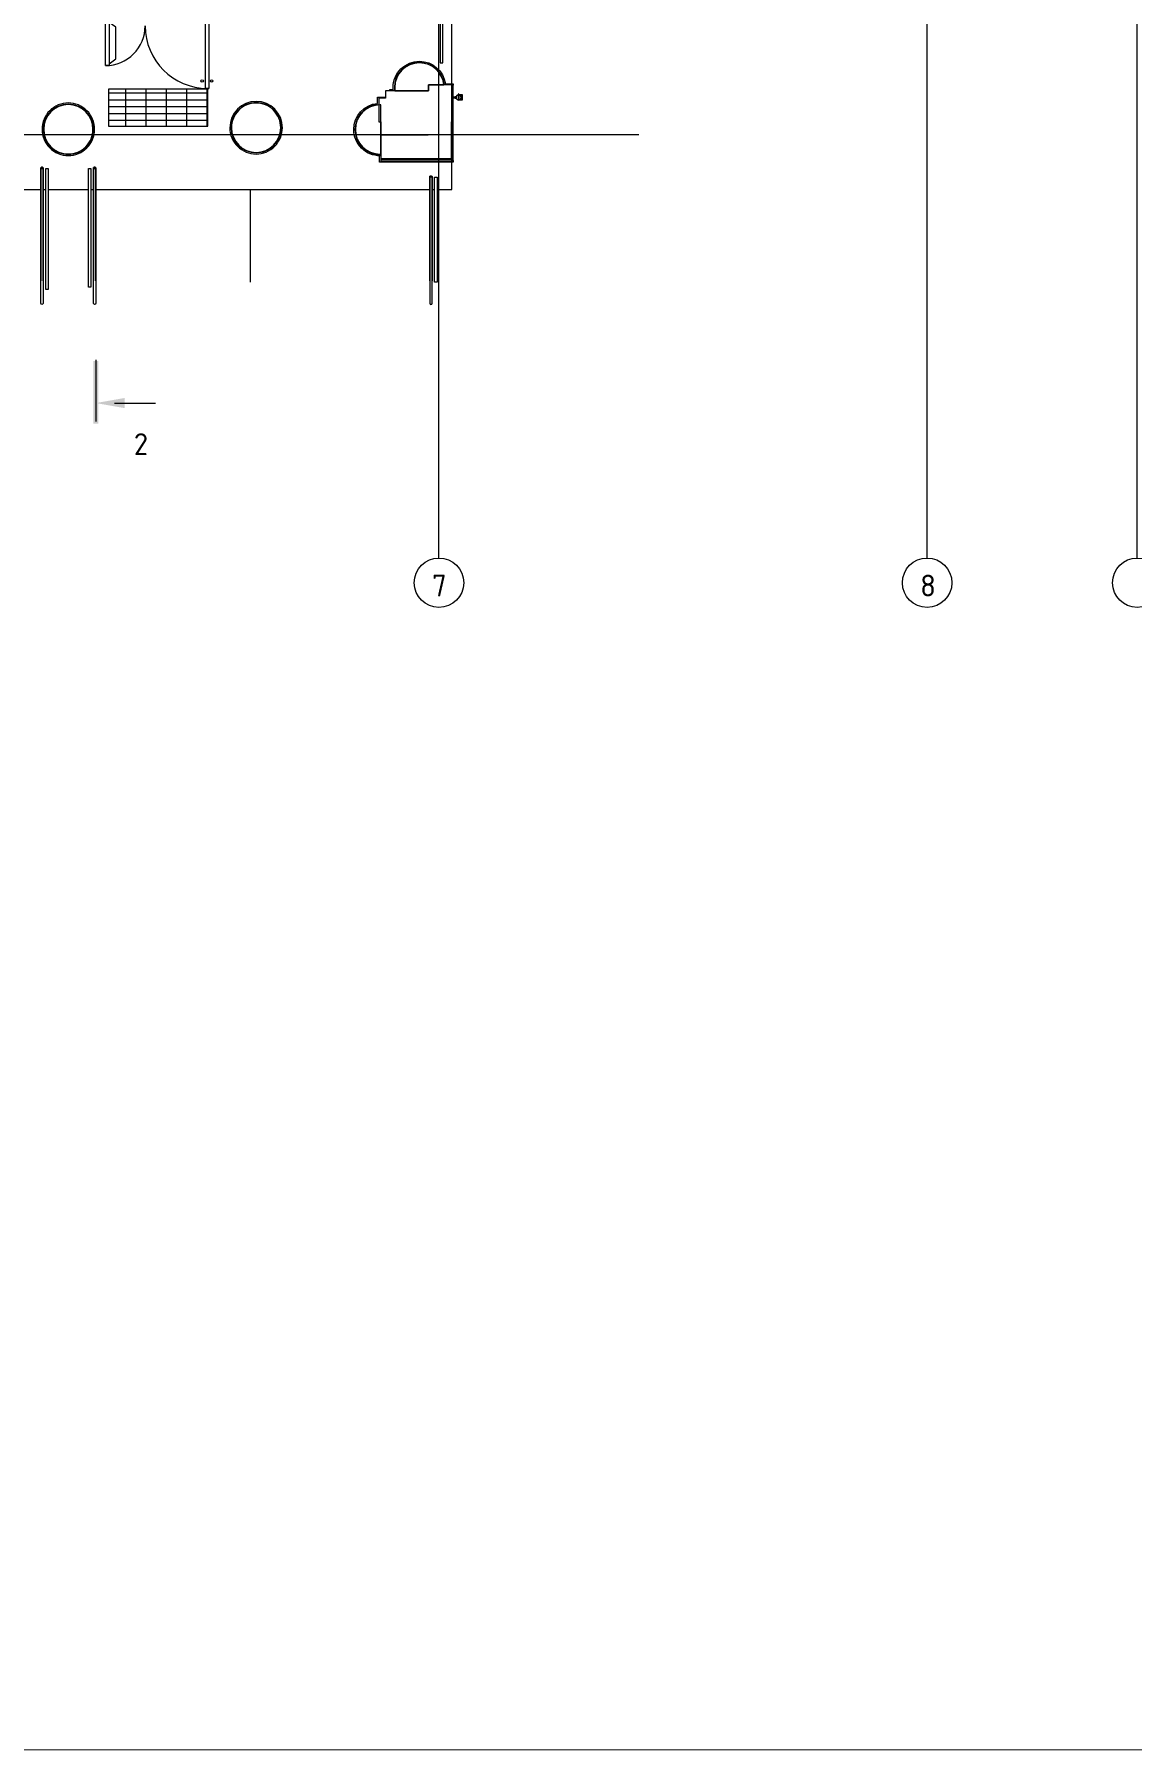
# Model space of a CAD drawing. Header units: millimetres. Extents: x -13069 to 207500, y -71366 to 56785.
# Drawn here: x 142978 to 160737, y -26315 to 1443 of the extents above; entities that cross this region are included whole.
import ezdxf

# ---------------------------------------------------------------- set-up
doc = ezdxf.new("R2010")
doc.units = ezdxf.units.MM
doc.layers.add('PDF _Геометрия', color=7, linetype='Continuous', true_color=0x999999)
doc.layers.add('PDF _Ригели', color=7, linetype='Continuous', true_color=0x959595)
doc.layers.add('PDF _Подложка без мебели', color=7, linetype='Continuous')
doc.layers.add('PDF _Текст', color=7, linetype='Continuous')
doc.styles.add('PDF GOST Common', font='GOST_Common.ttf')

msp = doc.modelspace()

# ---------------------------------------------------------------- hatches: boundary and pattern name
at = {"layer": 'PDF _Подложка без мебели', "true_color": 0xfbfbfb, "transparency": 33554559}
for points in [[(148805.32, 599.639), (148813.92, 665.74), (148833.525, 730.444), (148863.523, 790.844), (148902.922, 845.245), (148955.925, 897.344), (149012.919, 935.742), (149069.322, 961.242), (149138.92, 980.541), (149210.423, 987.139), (149210.423, 981.341), (149143.022, 974.841), (149077.623, 957.745), (149015.922, 929.84), (148959.922, 892.04), (148915.922, 849.841), (148873.722, 794.744), (148841.819, 733.441), (148821.122, 667.742), (148812.425, 602.844), (148814.823, 531.042), (148808.122, 531.042), (148805.424, 598.644)], [(149277.623, 981.14), (149345.42, 963.543), (149401.121, 938.244), (149413.725, 931.445), (149457.621, 901.44), (149474.522, 887.64), (149507.823, 855.242), (149527.323, 832.44), (149552.824, 796.441), (149560.624, 783.441), (149582.42, 739.642), (149597.02, 701.043), (149612.724, 623.144), (149607.225, 623.144), (149595.42, 685.742), (149573.02, 747.943), (149541.221, 804.54), (149500.724, 855.242), (149452.421, 898.742), (149397.819, 933.843), (149338.224, 959.539), (149282.023, 973.541), (149210.423, 980.541), (149210.423, 987.139)], [(143129.02, -93.555), (143136.021, -162.861), (143154.02, -230.06), (143183.421, -293.061), (143223.32, -349.958), (143272.422, -399.158), (143329.423, -439.057), (143390.123, -467.359), (143458.421, -486.06), (143528.819, -492.457), (143598.02, -486.359), (143665.22, -468.36), (143728.221, -439.057), (143785.221, -399.158), (143834.324, -349.958), (143874.223, -293.061), (143903.624, -230.06), (143921.623, -162.861), (143927.623, -93.555), (143934.324, -93.555), (143928.221, -162.861), (143910.423, -230.06), (143881.523, -293.061), (143842.424, -349.958), (143789.421, -404.261), (143731.523, -444.758), (143667.521, -474.659), (143599.223, -492.957), (143528.819, -499.061), (143459.52, -493.061), (143392.424, -475.257), (143329.423, -446.357), (143272.422, -407.258), (143218.919, -354.957), (143177.623, -296.357), (143147.721, -232.258), (143130.925, -169.361), (143123.32, -93.555)], [(146167.82, -68.256), (146174.821, -137.458), (146192.82, -204.658), (146222.221, -267.658), (146262.022, -324.659), (146311.222, -373.755), (146368.223, -413.66), (146428.923, -441.956), (146497.221, -460.755), (146567.619, -467.158), (146636.924, -461.06), (146704.02, -443.061), (146767.124, -413.66), (146824.021, -373.755), (146873.222, -324.659), (146913.121, -267.658), (146942.521, -204.658), (146960.52, -137.458), (146966.52, -68.256), (146973.124, -68.256), (146967.124, -137.458), (146949.321, -204.658), (146920.323, -267.658), (146881.224, -324.659), (146828.324, -378.858), (146770.42, -419.361), (146706.321, -449.256), (146639.72, -467.158), (146567.619, -473.755), (146500.523, -467.859), (146431.224, -449.86), (146368.223, -420.96), (146311.222, -381.861), (146257.719, -329.56), (146216.423, -270.96), (146186.619, -206.861), (146169.621, -143.659), (146162.12, -68.256)]]:
    msp.add_hatch(color=7, dxfattribs=at).paths.add_polyline_path(points)
h = msp.add_hatch(color=7, dxfattribs=at)
h.paths.add_polyline_path([(148174.321, -97.26), (148180.119, -162.159), (148199.424, -236.756), (148230.223, -300.959), (148271.824, -358.655), (148323.02, -408.057), (148382.225, -447.559), (148447.52, -475.855), (148512.223, -491.157), (148585.124, -495.759), (148585.124, -500.66), (148566.124, -500.458), (148565.123, -501.557), (148522.819, -499.659), (148459.123, -486.457), (148398.32, -463.16), (148342.021, -430.457), (148297.02, -393.555), (148249.62, -341.456), (148213.92, -285.358), (148191.124, -231.659), (148174.424, -168.158), (148167.723, -97.26)], flags=0)
h.paths.add_polyline_path([(148174.321, -121.259), (148179.02, -162.159), (148179.02, -162.159)], flags=0)

# ---------------------------------------------------------------- linework, layer by layer
at = {"layer": 'PDF _Геометрия', "color": 7, "lineweight": 13}
msp.add_lwpolyline([(207020.42, -26314.856), (207020.42, 56785.131), (90620.112, 56785.131), (90620.112, -26314.258)], close=True, dxfattribs=at)
at = {"layer": 'PDF _Подложка без мебели', "lineweight": 18}
for points in [[(149526.622, -7031.659, -0.414190219), (149926.622, -7431.659, -0.4141845), (149526.622, -7831.659, -0.4141845), (149126.622, -7431.659, -0.414190219), (149526.622, -7031.659), (149526.622, 46201.342)], [(160826.622, -7031.659, -0.414190219), (161226.622, -7431.659, -0.4141845), (160826.622, -7831.659, -0.4141845), (160426.622, -7431.659, -0.414190219), (160826.622, -7031.659), (160826.622, 23335.342)], [(157426.622, -7031.659, -0.414190219), (157826.622, -7431.659, -0.4141845), (157426.622, -7831.659, -0.4141845), (157026.622, -7431.659, -0.414190219), (157426.622, -7031.659), (157426.622, 22991.241)], [(144132.121, 937.841, 0.41426027), (144772.123, 1577.844, 0.414207877), (145782.121, 567.84, 0.007551244), (145802.122, 568.041), (145747.123, 568.041)], [(148788.023, 531.042, -0.03109362), (148784.922, 581.64, -0.414224601), (149210.423, 1007.141), (149210.423, 987.139, -0.108086552), (149379.82, 950.042)], [(149210.423, 987.139, 0.414121677), (148804.924, 581.64, 0.031090437), (148808.122, 531.042)], [(149210.423, 1007.141, -0.372363417), (149631.523, 643.139), (149757.225, 643.139), (149757.225, 622.845)], [(149609.019, 643.139), (149611.32, 643.139, 0.015588583), (149607.719, 662.841)], [(148585.124, -522.657, -0.006537179), (148573.222, -522.761, -0.41421381), (148147.721, -97.26, -0.386042696), (148532.023, 326.245), (148532.023, 428.24), (148662.022, 428.24)], [(148532.023, 303.54), (148532.023, 306.14, 0.384722537), (148167.723, -97.26, 0.414302246), (148573.222, -502.759, 0.006537179), (148585.124, -502.656)], [(149827.323, 385.839, 0.125129559), (149847.221, 380.841, -0.415222063), (149806.12, 421.044, 0.122174355), (149811.222, 401.94)], [(149811.222, 441.644, 0.122176317), (149806.224, 421.844, -0.414303822), (149846.421, 462.945, 0.121156953), (149827.323, 457.745)], [(149867.124, 457.745, 0.121061422), (149847.221, 462.841, -0.413379089), (149888.322, 422.54, 0.122630639), (149883.219, 441.644)], [(149883.219, 401.94, 0.122628678), (149888.224, 421.844, -0.414297938), (149848.02, 380.743, 0.12503383), (149867.124, 385.839)], [(107330.522, -176.661, -0.414186), (106930.522, -576.661, -0.414279097), (106530.522, -176.661, -0.414284722), (106930.522, 223.339, -0.414191625), (107330.522, -176.661), (152759.019, -176.661)], [(143122.221, -1354.157), (143122.221, -1368.256), (143122.221, -1367.158), (143122.221, -1366.059), (143122.221, -1364.96), (143122.221, -1363.856), (143122.221, -1362.659), (143122.221, -1361.561), (143122.221, -1360.358), (143122.221, -1359.156), (143122.221, -1358.057), (143122.221, -1356.861), (143122.221, -1355.658), (143122.221, -1354.456), (143122.221, -1354.157), (143122.221, -1066.657), (143122.221, -726.661), (143122.221, -1354.157), (143122.221, -1377.656), (143122.221, -2546.656), (143122.221, -2906.659, -0.4143646), (143102.22, -2926.661, -0.412482741), (143082.225, -2906.659), (143082.225, -2546.656), (143082.225, -1377.656), (143082.225, -1354.157), (143082.225, -726.661), (143122.221, -726.661), (143122.221, -726.459), (143122.221, -725.66), (143122.221, -724.86), (143122.123, -724.061), (143121.922, -723.255), (143121.824, -722.455), (143121.623, -721.656), (143121.421, -720.856), (143121.22, -720.16), (143120.921, -719.361), (143120.622, -718.659), (143120.219, -717.957), (143119.92, -717.158), (143119.523, -716.456), (143119.12, -715.857), (143118.62, -715.156), (143118.119, -714.557), (143117.619, -713.856), (143117.124, -713.257), (143116.624, -712.659), (143116.02, -712.159), (143115.422, -711.561), (143114.823, -711.06), (143114.219, -710.56), (143113.523, -710.157), (143112.919, -709.656), (143112.223, -709.26), (143111.521, -708.857), (143110.82, -708.558), (143110.02, -708.155), (143109.324, -707.96), (143108.525, -707.66), (143107.823, -707.355), (143107.023, -707.16), (143106.224, -707.056), (143105.424, -706.861), (143104.624, -706.757), (143103.819, -706.659), (143103.019, -706.659), (143102.22, -706.659), (143102.024, -706.659), (143101.225, -706.659), (143100.419, -706.757), (143099.62, -706.757), (143098.82, -706.959), (143098.124, -707.056), (143097.325, -707.258), (143096.519, -707.459), (143095.719, -707.758), (143095.024, -707.96), (143094.224, -708.259), (143093.522, -708.655), (143092.82, -708.96), (143092.124, -709.357), (143091.423, -709.76), (143090.824, -710.261), (143090.123, -710.755), (143089.524, -711.255), (143088.92, -711.756), (143088.322, -712.256), (143087.724, -712.861), (143087.223, -713.459), (143086.723, -714.057), (143086.222, -714.655), (143085.722, -715.357), (143085.319, -715.955), (143084.922, -716.657), (143084.52, -717.359), (143084.123, -718.158), (143083.824, -718.86), (143083.525, -719.556), (143083.323, -720.356), (143083.024, -721.058), (143082.823, -721.857), (143082.621, -722.657), (143082.524, -723.456), (143082.42, -724.256), (143082.322, -725.055), (143082.322, -725.855), (143082.225, -726.661), (143082.225, -1066.657), (143082.225, -1354.157), (143082.225, -1355.359), (143082.225, -1356.556), (143082.225, -1357.758), (143082.225, -1358.857), (143082.225, -1360.059), (143082.225, -1361.255), (143082.225, -1362.458), (143082.225, -1363.556), (143082.225, -1364.655), (143082.225, -1365.857), (143082.225, -1366.858), (143082.225, -1367.957), (143082.225, -1368.256), (143082.225, -1367.957), (143082.225, -1366.858), (143082.225, -1365.857), (143082.225, -1364.655), (143082.225, -1363.556), (143082.225, -1362.458), (143082.225, -1361.255), (143082.225, -1360.059), (143082.225, -1358.857), (143082.225, -1357.758), (143082.225, -1356.556), (143082.225, -1355.359), (143082.225, -1354.157), (143082.225, -1368.256), (143082.225, -2546.155), (143082.225, -2546.76)], [(143973.82, -1354.157), (143973.82, -1368.256), (143973.82, -1367.158), (143973.82, -1366.059), (143973.82, -1364.96), (143973.82, -1363.856), (143973.82, -1362.659), (143973.82, -1361.561), (143973.82, -1360.358), (143973.82, -1359.156), (143973.82, -1358.057), (143973.82, -1356.861), (143973.82, -1355.658), (143973.82, -1354.456), (143973.82, -1354.157), (143973.82, -1066.657), (143973.82, -726.661), (143973.82, -1354.157), (143973.82, -1377.656), (143973.82, -2546.656), (143973.82, -2906.659, -0.412533377), (143953.819, -2926.661, -0.414315325), (143933.824, -2906.659), (143933.824, -2546.656), (143933.824, -1377.656), (143933.824, -1354.157), (143933.824, -726.661), (143973.82, -726.661), (143973.82, -726.459), (143973.82, -725.66), (143973.722, -724.86), (143973.625, -724.061), (143973.521, -723.255), (143973.32, -722.455), (143973.222, -721.656), (143972.923, -720.856), (143972.721, -720.16), (143972.422, -719.361), (143972.123, -718.659), (143971.824, -717.957), (143971.421, -717.158), (143971.025, -716.456), (143970.622, -715.857), (143970.219, -715.156), (143969.725, -714.557), (143969.224, -713.856), (143968.724, -713.257), (143968.119, -712.659), (143967.619, -712.159), (143967.021, -711.561), (143966.423, -711.06), (143965.721, -710.56), (143965.123, -710.157), (143964.421, -709.656), (143963.725, -709.26), (143963.023, -708.857), (143962.321, -708.558), (143961.619, -708.155), (143960.82, -707.96), (143960.124, -707.66), (143959.324, -707.355), (143958.525, -707.16), (143957.823, -707.056), (143957.023, -706.861), (143956.224, -706.757), (143955.424, -706.659), (143954.624, -706.659), (143953.819, -706.659), (143953.624, -706.659), (143952.824, -706.659), (143952.024, -706.757), (143951.225, -706.757), (143950.419, -706.959), (143949.62, -707.056), (143948.82, -707.258), (143948.02, -707.459), (143947.325, -707.758), (143946.519, -707.96), (143945.823, -708.259), (143945.121, -708.655), (143944.419, -708.96), (143943.724, -709.357), (143943.022, -709.76), (143942.32, -710.261), (143941.722, -710.755), (143941.02, -711.255), (143940.422, -711.756), (143939.823, -712.256), (143939.323, -712.861), (143938.725, -713.459), (143938.224, -714.057), (143937.724, -714.655), (143937.321, -715.357), (143936.821, -715.955), (143936.424, -716.657), (143936.021, -717.359), (143935.722, -718.158), (143935.423, -718.86), (143935.124, -719.556), (143934.825, -720.356), (143934.623, -721.058), (143934.422, -721.857), (143934.22, -722.657), (143934.019, -723.456), (143933.921, -724.256), (143933.824, -725.055), (143933.824, -725.855), (143933.824, -726.661), (143933.824, -1066.657), (143933.824, -1354.157), (143933.824, -1355.359), (143933.824, -1356.556), (143933.824, -1357.758), (143933.824, -1358.857), (143933.824, -1360.059), (143933.824, -1361.255), (143933.824, -1362.458), (143933.824, -1363.556), (143933.824, -1364.655), (143933.824, -1365.857), (143933.824, -1366.858), (143933.824, -1367.957), (143933.824, -1368.256), (143933.824, -1367.957), (143933.824, -1366.858), (143933.824, -1365.857), (143933.824, -1364.655), (143933.824, -1363.556), (143933.824, -1362.458), (143933.824, -1361.255), (143933.824, -1360.059), (143933.824, -1358.857), (143933.824, -1357.758), (143933.824, -1356.556), (143933.824, -1355.359), (143933.824, -1354.157), (143933.824, -1368.256), (143933.824, -2546.155), (143933.824, -2546.76)], [(149376.524, -2546.656), (149376.524, -2906.659, 0.412483772), (149396.519, -2926.661, 0.414366477), (149416.52, -2906.659), (149416.52, -2546.656)]]:
    msp.add_lwpolyline(points, format="xyb", dxfattribs=at)
for points in [[(149737.62, 643.139), (149737.62, 3371.844)], [(144295.921, 1047.845), (144295.921, 1557.842), (144187.12, 1632.842)], [(144187.12, 965.942), (144295.921, 1044.94)], [(144457.823, -41.858), (144457.823, 558.142)], [(144787.822, -41.858), (144787.822, 558.142)], [(145117.82, -41.858), (145117.82, 558.142)], [(145447.819, -41.858), (145447.819, 558.142)], [(145777.824, -41.858), (145777.824, 558.142)], [(149353.624, -187.757), (148585.124, -187.757), (148585.124, -567.756), (149731.919, -567.756), (149737.223, 623.144), (149607.225, 623.144), (149357.225, 623.144), (149356.822, 531.042), (148662.022, 531.042), (148662.022, 408.239), (148552.024, 408.239), (148552.024, 300.042)], [(149757.225, 426.641), (149757.225, 622.845), (149737.223, 622.845), (149737.223, -587.159), (148585.124, -587.159), (148585.124, -607.16), (149737.223, -607.16), (149737.223, -597.156), (149757.225, -597.156), (149757.225, 417.04)], [(144176.921, 494.042), (145786.924, 494.042)], [(144176.921, 384.045), (145786.924, 384.045)], [(148552.024, 299.444), (148552.024, 28.24), (148586.521, 28.24), (148586.521, -187.757)], [(148733.622, 531.042), (148733.622, 551.043), (148773.625, 551.043), (148773.625, 531.042)], [(149790.422, 426.843), (149753.923, 426.843), (149753.923, 416.845), (149790.422, 416.845)], [(149840.123, 385.241), (149838.072, 383.191)], [(149860.923, 380.743), (149908.219, 380.743), (149908.219, 381.939), (149908.219, 385.443), (149908.219, 391.04), (149908.219, 398.443), (149908.219, 407.244), (149908.219, 416.845), (149908.219, 426.745), (149908.219, 436.34), (149908.219, 445.141), (149908.219, 452.545), (149908.219, 458.239), (149908.219, 461.743), (149908.219, 462.945), (149860.923, 462.945)], [(149885.52, 430.639), (149884.019, 429.144)], [(144176.921, 274.041), (145786.924, 274.041)], [(144176.921, 164.044), (145786.924, 164.044)], [(144176.921, 54.04), (145786.924, 54.04)], [(149757.225, -597.156), (149757.225, -627.155), (148565.123, -627.155), (148565.123, -500.458)], [(143082.823, -721.857), (143083.024, -721.058), (143083.323, -720.356), (143083.525, -719.556), (143083.824, -718.86), (143084.123, -718.158), (143084.52, -717.359), (143084.922, -716.657), (143085.319, -715.955), (143085.722, -715.357), (143086.222, -714.655), (143086.723, -714.057), (143087.223, -713.459), (143087.724, -712.861), (143088.322, -712.256), (143088.92, -711.756), (143089.524, -711.255), (143090.123, -710.755), (143090.824, -710.261), (143091.423, -709.76), (143092.124, -709.357), (143092.82, -708.96), (143093.522, -708.655), (143094.224, -708.259), (143095.024, -707.96), (143095.719, -707.758), (143096.519, -707.459), (143097.325, -707.258), (143098.124, -707.056), (143098.82, -706.959), (143099.62, -706.757), (143100.419, -706.757), (143101.225, -706.659), (143102.024, -706.659), (143102.22, -706.659), (143103.019, -706.659), (143103.819, -706.659), (143104.624, -706.757), (143105.424, -706.861), (143106.224, -707.056), (143107.023, -707.16), (143107.823, -707.355), (143108.525, -707.66), (143109.324, -707.96), (143110.02, -708.155), (143110.82, -708.558), (143111.521, -708.857), (143112.223, -709.26), (143112.919, -709.656), (143113.523, -710.157), (143114.219, -710.56), (143114.823, -711.06), (143115.422, -711.561), (143116.02, -712.159), (143116.624, -712.659), (143117.124, -713.257), (143117.619, -713.856), (143118.119, -714.557), (143118.62, -715.156), (143119.12, -715.857), (143119.523, -716.456)], [(143104.624, -726.661), (143099.925, -726.661)], [(143119.92, -717.158), (143120.219, -717.957), (143120.622, -718.659), (143120.921, -719.361), (143121.22, -720.16), (143121.421, -720.856), (143121.623, -721.656), (143121.824, -722.455)], [(143934.422, -721.857), (143934.623, -721.058), (143934.825, -720.356), (143935.124, -719.556), (143935.423, -718.86), (143935.722, -718.158), (143936.021, -717.359), (143936.424, -716.657), (143936.821, -715.955), (143937.321, -715.357), (143937.724, -714.655), (143938.224, -714.057), (143938.725, -713.459), (143939.323, -712.861), (143939.823, -712.256), (143940.422, -711.756), (143941.02, -711.255), (143941.722, -710.755), (143942.32, -710.261), (143943.022, -709.76), (143943.724, -709.357), (143944.419, -708.96), (143945.121, -708.655), (143945.823, -708.259), (143946.519, -707.96), (143947.325, -707.758), (143948.02, -707.459), (143948.82, -707.258), (143949.62, -707.056), (143950.419, -706.959), (143951.225, -706.757), (143952.024, -706.757), (143952.824, -706.659), (143953.624, -706.659), (143953.819, -706.659), (143954.624, -706.659), (143955.424, -706.659), (143956.224, -706.757), (143957.023, -706.861), (143957.823, -707.056), (143958.525, -707.16), (143959.324, -707.355), (143960.124, -707.66), (143960.82, -707.96), (143961.619, -708.155), (143962.321, -708.558), (143963.023, -708.857), (143963.725, -709.26), (143964.421, -709.656), (143965.123, -710.157), (143965.721, -710.56), (143966.423, -711.06), (143967.021, -711.561), (143967.619, -712.159), (143968.119, -712.659), (143968.724, -713.257), (143969.224, -713.856), (143969.725, -714.557), (143970.219, -715.156), (143970.622, -715.857), (143971.025, -716.456)], [(143956.12, -726.661), (143951.42, -726.661)], [(143971.421, -717.158), (143971.824, -717.957), (143972.123, -718.659), (143972.422, -719.361), (143972.721, -720.16), (143972.923, -720.856), (143973.222, -721.656), (143973.32, -722.455)], [(148585.124, -567.756), (148585.124, -587.159)], [(149496.519, -1065.955), (149737.62, -1065.955), (149737.62, -627.155)], [(137747.422, -1065.955), (143082.225, -1065.955)], [(143122.221, -1065.955), (143162.223, -1065.955)], [(143202.22, -1065.955), (143853.819, -1065.955)], [(143893.821, -1065.955), (143933.824, -1065.955)], [(143973.82, -1065.955), (149376.524, -1065.955)], [(146478.019, -2565.955), (146478.019, -1065.955)], [(149376.524, -1368.36), (149376.524, -1354.157), (149376.524, -1355.359), (149376.524, -1356.556), (149376.524, -1357.758), (149376.524, -1358.857), (149376.524, -1360.059), (149376.524, -1361.255), (149376.524, -1362.458), (149376.524, -1363.556), (149376.524, -1364.655), (149376.524, -1365.857), (149376.524, -1364.655), (149376.524, -1363.556), (149376.524, -1362.458), (149376.524, -1361.255), (149376.524, -1360.059), (149376.524, -1358.857), (149376.524, -1357.758), (149376.524, -1356.556), (149376.524, -1355.359), (149376.524, -1354.157), (149376.524, -866.657), (149376.622, -865.857), (149376.622, -865.058), (149376.719, -864.258), (149376.823, -863.459), (149376.921, -862.659), (149377.122, -861.86), (149377.323, -861.06), (149377.623, -860.358), (149377.824, -859.559), (149378.123, -858.857), (149378.52, -858.155), (149378.819, -857.355), (149379.222, -856.659), (149379.624, -855.958), (149380.021, -855.359), (149380.522, -854.658), (149381.022, -854.059), (149381.523, -853.455), (149382.121, -852.857), (149382.621, -852.259), (149383.219, -851.758), (149383.824, -851.258), (149384.422, -850.757), (149385.124, -850.257), (149385.722, -849.756), (149386.424, -849.36), (149387.12, -848.957), (149387.822, -848.658), (149388.621, -848.255), (149389.323, -847.956), (149390.123, -847.761), (149390.824, -847.455), (149391.624, -847.26), (149392.424, -847.059), (149393.119, -846.955), (149393.919, -846.76), (149394.725, -846.76), (149395.524, -846.656), (149396.324, -846.656), (149396.519, -846.656), (149397.325, -846.656), (149398.124, -846.656), (149398.924, -846.76), (149399.723, -846.857), (149400.523, -847.059), (149401.322, -847.156), (149402.122, -847.358), (149402.824, -847.657), (149403.624, -847.956), (149404.319, -848.157), (149405.119, -848.56), (149405.821, -848.859), (149406.523, -849.256), (149407.225, -849.659), (149407.823, -850.159), (149408.525, -850.556), (149409.123, -851.056), (149409.721, -851.557), (149410.319, -852.155), (149410.923, -852.656), (149411.424, -853.26), (149412.022, -853.858), (149412.522, -854.56), (149412.919, -855.158), (149413.42, -855.86), (149413.822, -856.458), (149414.219, -857.16), (149414.622, -857.96), (149414.921, -858.655), (149415.22, -859.357), (149415.519, -860.157), (149415.721, -860.859), (149415.922, -861.658), (149416.124, -862.458), (149416.319, -863.257), (149416.423, -864.057), (149416.52, -864.856), (149416.52, -865.656), (149416.52, -866.456), (149416.52, -866.657), (149376.524, -866.657), (149376.524, -1354.157), (149376.524, -1377.656), (149376.524, -2546.656), (149376.524, -1368.256), (149376.524, -1367.957), (149376.524, -1366.858), (149376.524, -1365.857), (149376.524, -1366.858), (149376.524, -1367.957), (149376.524, -1368.256)], [(149377.122, -861.86), (149377.323, -861.06), (149377.623, -860.358), (149377.824, -859.559), (149378.123, -858.857), (149378.52, -858.155), (149378.819, -857.355), (149379.222, -856.659), (149379.624, -855.958), (149380.021, -855.359), (149380.522, -854.658), (149381.022, -854.059), (149381.523, -853.455), (149382.121, -852.857), (149382.621, -852.259), (149383.219, -851.758), (149383.824, -851.258), (149384.422, -850.757), (149385.124, -850.257), (149385.722, -849.756), (149386.424, -849.36), (149387.12, -848.957), (149387.822, -848.658), (149388.621, -848.255), (149389.323, -847.956), (149390.123, -847.761), (149390.824, -847.455), (149391.624, -847.26), (149392.424, -847.059), (149393.119, -846.955), (149393.919, -846.76), (149394.725, -846.76), (149395.524, -846.656), (149396.324, -846.656), (149396.519, -846.656), (149397.325, -846.656), (149398.124, -846.656), (149398.924, -846.76), (149399.723, -846.857), (149400.523, -847.059), (149401.322, -847.156), (149402.122, -847.358), (149402.824, -847.657), (149403.624, -847.956), (149404.319, -848.157), (149405.119, -848.56), (149405.821, -848.859), (149406.523, -849.256), (149407.225, -849.659), (149407.823, -850.159), (149408.525, -850.556), (149409.123, -851.056), (149409.721, -851.557), (149410.319, -852.155), (149410.923, -852.656), (149411.424, -853.26), (149412.022, -853.858), (149412.522, -854.56), (149412.919, -855.158), (149413.42, -855.86), (149413.822, -856.458)], [(149398.924, -866.657), (149394.224, -866.657)], [(149414.219, -857.16), (149414.622, -857.96), (149414.921, -858.655), (149415.22, -859.357), (149415.519, -860.157), (149415.721, -860.859), (149415.922, -861.658), (149416.124, -862.458)], [(149416.52, -1065.955), (149456.523, -1065.955)], [(143122.221, -2546.155), (143122.221, -1368.256), (143122.221, -1367.158), (143122.221, -1366.059), (143122.221, -1364.96), (143122.221, -1363.856), (143122.221, -1362.659), (143122.221, -1361.561), (143122.221, -1360.358), (143122.221, -1359.156), (143122.221, -1358.057), (143122.221, -1356.861), (143122.221, -1355.658), (143122.221, -1354.456)], [(143973.82, -2546.155), (143973.82, -1368.256), (143973.82, -1367.158), (143973.82, -1366.059), (143973.82, -1364.96), (143973.82, -1363.856), (143973.82, -1362.659), (143973.82, -1361.561), (143973.82, -1360.358), (143973.82, -1359.156), (143973.82, -1358.057), (143973.82, -1356.861), (143973.82, -1355.658), (143973.82, -1354.456)], [(149416.52, -1354.157), (149416.52, -1368.36)], [(149416.52, -1368.256), (149416.52, -1367.158), (149416.52, -1366.059), (149416.52, -1364.96), (149416.52, -1363.856), (149416.52, -1362.659), (149416.52, -1361.561), (149416.52, -1360.358), (149416.52, -1359.156), (149416.52, -1358.057), (149416.52, -1356.861), (149416.52, -1355.658), (149416.52, -1354.456)], [(143973.82, -3821.76), (143973.82, -4823.859)], [(144273.82, -4523.859), (144940.123, -4523.859)]]:
    msp.add_lwpolyline(points, dxfattribs=at)
for points in [[(149547.221, 3300.14), (149547.221, 980.145), (149587.223, 980.145), (149587.223, 3300.14)], [(144132.121, 937.841), (144132.121, 1632.842), (144187.12, 1632.842), (144187.12, 937.841)], [(145747.123, 1632.842), (145802.122, 1632.842), (145802.122, 568.041), (145747.123, 568.041)], [(145786.924, 558.142), (144176.921, 558.142), (144176.921, -41.858), (145786.924, -41.858)], [(149847.221, 460.644), (149847.221, 383.044)], [(143162.223, -1066.657), (143162.223, -726.661), (143202.22, -726.661), (143202.22, -1066.657), (143202.22, -1366.657), (143202.22, -2566.657), (143202.22, -2686.658), (143162.223, -2686.658), (143162.223, -2566.657), (143162.223, -1366.657)], [(143853.819, -1066.657), (143853.819, -726.661), (143893.821, -726.661), (143893.821, -1066.657), (143893.821, -1366.657), (143893.821, -2566.657), (143893.821, -2646.656), (143853.819, -2646.656), (143853.819, -2566.657), (143853.819, -1366.657)], [(149416.52, -1377.656), (149416.52, -2546.656), (149416.52, -1368.256), (149416.52, -1367.158), (149416.52, -1366.059), (149416.52, -1364.96), (149416.52, -1363.856), (149416.52, -1362.659), (149416.52, -1361.561), (149416.52, -1360.358), (149416.52, -1359.156), (149416.52, -1358.057), (149416.52, -1356.861), (149416.52, -1355.658), (149416.52, -1354.456), (149416.52, -1354.157), (149416.52, -866.657), (149416.52, -1354.157)], [(149496.519, -1366.657), (149496.519, -2566.657), (149456.523, -2566.657), (149456.523, -1366.657), (149456.523, -866.657), (149496.519, -866.657)]]:
    msp.add_lwpolyline(points, close=True, dxfattribs=at)
for points in [[(148811.521, 581.64, 0.032615839), (148814.823, 531.042), (149356.822, 531.042), (149357.225, 623.144), (149607.225, 623.144, 0.38394307), (149210.423, 980.541, 0.414200665)], [(143528.819, -519.056, 0.414224425), (143954.319, -93.555, 0.414222106), (143528.819, 331.939, 0.414219788), (143103.324, -93.555, 0.414222106)], [(143528.819, -499.061, 0.414211359), (143934.324, -93.555, 0.414112879), (143528.819, 311.944, 0.41420639), (143123.32, -93.555, 0.414304863)], [(143528.819, -492.457, 0.414251441), (143927.623, -93.555, 0.414207797), (143528.819, 305.242, 0.414154485), (143129.924, -93.555, 0.414198149)], [(146567.619, 357.342, 0.414169176), (146142.124, -68.256, 0.414222106), (146567.619, -493.757, 0.414224601), (146993.119, -68.256, 0.414171672)], [(146567.619, 337.341, 0.414156401), (146162.12, -68.256, 0.414115994), (146567.619, -473.755, 0.414214464), (146973.124, -68.256, 0.414254862)], [(146567.619, -467.158, 0.414200665), (146966.52, -68.256, 0.414295682), (146567.619, 330.639, 0.414293167), (146168.724, -68.256, 0.414198149)], [(148573.222, -496.155, 0.009965024), (148587.822, -495.96), (148587.822, 301.342, 0.010232881), (148573.222, 301.641, 0.414200623), (148174.321, -97.26, 0.41420379)], [(149847.02, 378.54, 0.413953605), (149890.324, 421.844, 0.399037852), (149849.321, 465.045), (149849.321, 478.643), (149844.725, 478.643), (149844.725, 465.045, 0.331679753), (149805.119, 431.842), (149790.422, 431.842), (149790.422, 411.84), (149805.021, 411.84, 0.347641011)], [(149886.021, 421.844, 0.413637998), (149847.221, 460.644, 0.413638431), (149808.421, 421.844, 0.414642541), (149847.221, 383.044, 0.414642109)]]:
    msp.add_lwpolyline(points, format="xyb", close=True, dxfattribs=at)
for centre, radius in [((145694.894, 687.913), 19.93), ((145847.391, 687.914), 19.929)]:
    msp.add_circle(centre, radius, dxfattribs=at)
for centre, radius, start, end in [((149206.867, 562.436), 425.029, 77.1048847, 80.1851492), ((149222.698, 613.16), 371.676, 66.3965271, 70.6052914), ((149214.823, 588.544), 397.334, 54.6298046, 64.1247624), ((149202.291, 567.555), 421.782, 56.6899518, 60.6347944), ((149220.618, 593.218), 390.124, 46.0405341, 53.7285466), ((149171.742, 536.97), 464.597, 46.9618632, 50.6505703), ((149210.93, 582.007), 404.894, 35.6064393, 45.9545201), ((149219.996, 590.308), 392.646, 36.6233219, 41.0458346), ((149207.289, 580.047), 409.029, 23.9433474, 34.5883929), ((149207.225, 579.399), 409.413, 27.0587248, 31.3077029), ((149209.174, 581.236), 406.883, 8.750987, 22.8512998), ((149199.449, 577.466), 417.285, 17.2692027, 21.4170527), ((148594.86, -146.974), 459.702, 111.0527673, 114.8570289), ((148585.166, -142.087), 451.826, 101.7673696, 105.671236), ((149847.219, 421.856), 43.559, 93.2824741, 166.7480151), ((149847.204, 421.802), 43.562, 193.3518695, 270.0219204), ((149846.989, 422.076), 40.771, 120.9462091, 149.0537909), ((149846.051, 420.824), 39.615, 210.7950399, 239.6313003), ((149847.248, 421.817), 43.576, 269.9642509, 0.0357491), ((149847.211, 421.782), 43.613, 0.0819986, 87.2278682), ((149846.101, 420.734), 42.623, 31.5587214, 58.4159019), ((149847.118, 422.096), 41.361, 301.0056917, 328.5933443), ((148531.076, -80.9), 360.314, 157.6109857, 161.782378), ((148564.232, -92.344), 395.253, 148.1137997, 152.1928885), ((148600.709, -119.461), 440.862, 138.9530746, 142.7415929), ((148557.718, -79.976), 382.298, 129.233343, 133.7151061), ((148566.868, -87.298), 393.673, 119.9685338, 124.3709154), ((148482.72, -79.891), 313.387, 167.1991778, 171.2021561)]:
    msp.add_arc(centre, radius, start, end, dxfattribs=at)
msp.add_open_spline([(148527.525, 305.639), (148529.02, 305.841), (148530.522, 305.944), (148532.023, 306.14)], degree=3, dxfattribs=at)
at = {"layer": 'PDF _Подложка без мебели', "lineweight": 0, "transparency": 33554559}
for points in [[(143933.421, -3844.056), (144013.224, -3844.056), (143933.421, -4857.16), (144013.224, -4857.16)], [(144441.221, -4606.257), (143973.82, -4523.859), (144441.221, -4441.358)]]:
    msp.add_solid(points, dxfattribs=at)
at = {"layer": 'PDF _Ригели', "color": 7, "lineweight": 18}
for points in [[(149526.622, -2015.058), (149526.622, 46201.342)], [(157426.622, -2015.058), (157426.622, 22954.141)], [(108736.521, -176.661), (150567.924, -176.661)]]:
    msp.add_lwpolyline(points, dxfattribs=at)

# ---------------------------------------------------------------- texts
at = {"layer": 'PDF _Текст', "char_height": 353.515, "attachment_point": 4, "style": 'PDF GOST Common'}
for s, insert in [('2', (144589.178, -5188.331)), ('7', (149414.465, -7476.801)), ('8', (157314.208, -7476.801))]:
    msp.add_mtext(s, dxfattribs=dict(at, insert=insert))

doc.saveas('drawing.dxf')
